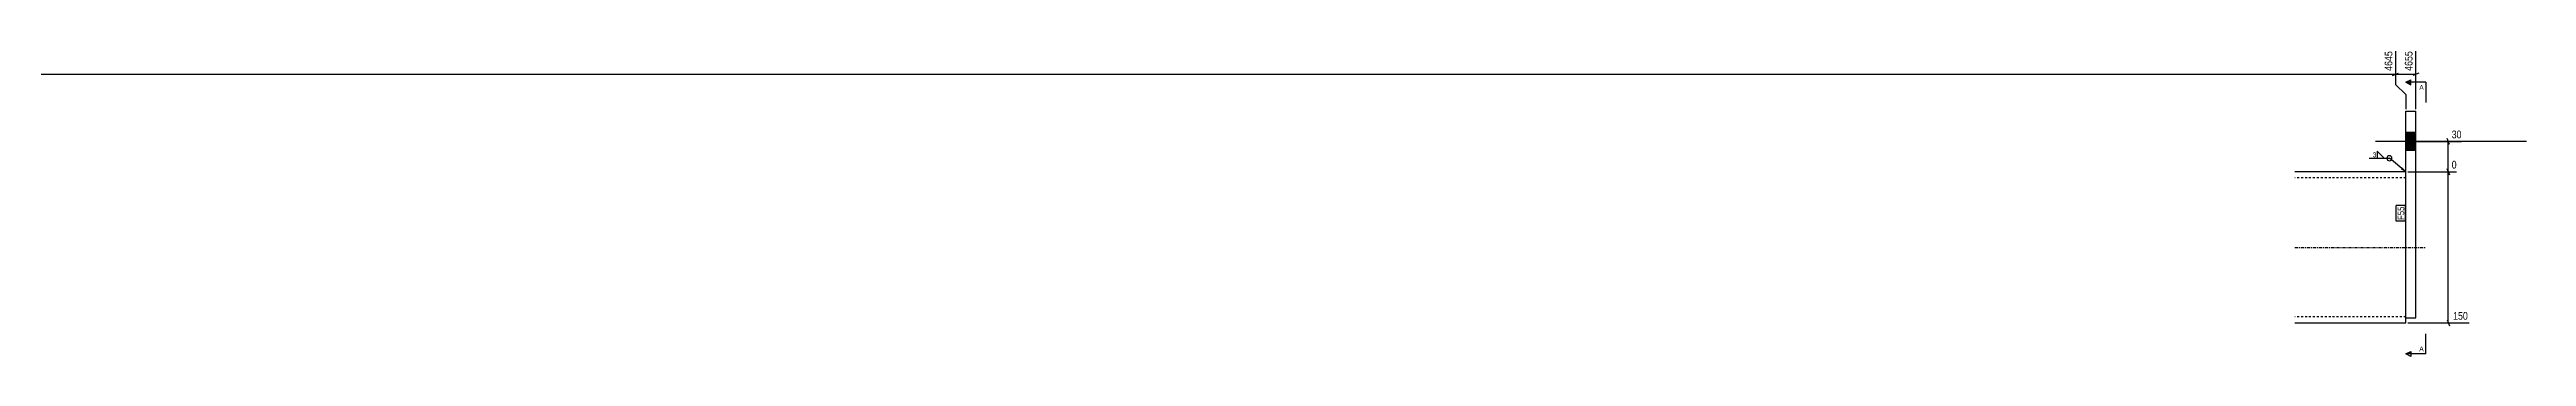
# Model space of a CAD drawing. Header units: millimetres. Extents: x 5 to 30731, y 5 to 1589.
# Drawn here: x 2465 to 4924, y 5 to 309 of the extents above; entities that cross this region are included whole.
import ezdxf

# ---------------------------------------------------------------- set-up
doc = ezdxf.new("R2010")
doc.units = ezdxf.units.MM
doc.linetypes.add('DXK_LINE_DOT2', pattern=[3.9198, 1.9599, -1.9599])
doc.linetypes.add('DXK_LINE_DOT3', pattern=[5.9187, 2.979, -0.9799, 0.9799, -0.9799])
for name, color, linetype in [('MÅLSÆTNING', 7, 'Continuous'), ('STÅL', 7, 'Continuous'), ('TEKST', 7, 'Continuous')]:
    doc.layers.add(name, color=color, linetype=linetype)
doc.styles.add('Arial', font='ARIAL.TTF', dxfattribs={"height": 0.2})
doc.styles.add('Arial Narrow', font='ARIALN.TTF', dxfattribs={"height": 0.2})

msp = doc.modelspace()

# ---------------------------------------------------------------- hatches: boundary and pattern name
at = {"layer": 'STÅL', "linetype": 'Continuous'}
msp.add_hatch(color=96, dxfattribs=at).paths.add_polyline_path([(4804.5, 227), (4804.5, 209), (4814.5, 209), (4814.5, 227)])
msp.add_hatch(color=96, dxfattribs=at).paths.add_polyline_path([(4804.5, 227), (4804.5, 209), (4814.5, 209), (4814.5, 227)])
at = {"layer": 'TEKST', "linetype": 'Continuous'}
msp.add_hatch(color=3, dxfattribs=at).paths.add_polyline_path([(4801.4, 192.1), (4804.5, 188), (4799.8, 190.2)])

# ---------------------------------------------------------------- linework, layer by layer
at = {"layer": 'MÅLSÆTNING', "color": 7, "linetype": 'Continuous'}
for p, q in [((4794.5, 307.6), (4794.5, 274.7)), ((4814.5, 250), (4814.5, 307.6)), ((4791.5, 283.5), (4797.5, 285.9)), ((4794.5, 284.7), (4814.5, 284.7)), ((4794.5, 274.7), (4804.5, 264.7)), ((4817.5, 285.9), (4811.5, 283.5)), ((4804.5, 264.7), (4804.5, 250)), ((4804.5, 264.7), (4804.5, 250)), ((4806.5, 218), (4859.9, 218)), ((4848, 215), (4845.6, 221)), ((4806.5, 188), (4855.1, 188)), ((4848, 185), (4845.6, 191)), ((4846.8, 38), (4846.8, 188)), ((4806.5, 38), (4867.7, 38)), ((4845.6, 41), (4848, 35))]:
    msp.add_line(p, q, dxfattribs=at)
at = {"layer": 'STÅL', "color": 2, "linetype": 'Continuous'}
for p, q in [((4804.5, 185.4), (4804.5, 248)), ((4804.5, 248), (4814.5, 248)), ((4814.5, 43), (4814.5, 248)), ((4804.5, 188), (4694.5, 188)), ((4804.5, 38), (4804.5, 185.4)), ((4694.5, 38), (4804.5, 38)), ((4804.5, 43), (4814.5, 43))]:
    msp.add_line(p, q, dxfattribs=at)
at = {"layer": 'STÅL', "color": 96, "linetype": 'Continuous'}
for p, q in [((4814.5, 227), (4804.5, 227)), ((4814.5, 227), (4804.5, 227)), ((4924.5, 218), (4774.5, 218)), ((4924.5, 218), (4774.5, 218)), ((4814.5, 209), (4804.5, 209)), ((4814.5, 209), (4804.5, 209))]:
    msp.add_line(p, q, dxfattribs=at)
at = {"layer": 'STÅL', "color": 7, "linetype": 'DXK_LINE_DOT2'}
for p, q in [((4804.5, 182), (4694.5, 182)), ((4804.5, 185.4), (4804.5, 188)), ((4804.5, 43), (4804.5, 185.4)), ((4804.5, 44), (4694.5, 44))]:
    msp.add_line(p, q, dxfattribs=at)
at = {"layer": 'STÅL', "color": 7, "linetype": 'DXK_LINE_DOT3'}
msp.add_line((4694.5, 113), (4824.5, 113), dxfattribs=at)
at = {"layer": 'TEKST', "color": 3, "linetype": 'Continuous'}
msp.add_line((4804.5, 188), (4788.3, 201.4), dxfattribs=at)
msp.add_arc((4788.3, 201.4), 2.5, 270, 90, dxfattribs=at)

# ---------------------------------------------------------------- wipeouts: each hides what was drawn before it
at = {"color": 0, "linetype": 'Continuous'}
msp.add_wipeout([(4822.5, 9.8), (4822.5, 14.8), (4818, 14.8), (4818, 9.8)], dxfattribs=at).dxf.layer = 'TEKST'

# ---------------------------------------------------------------- next in the draw order: hatches: boundary and pattern name
at = {"layer": 'TEKST', "linetype": 'Continuous'}
msp.add_hatch(color=30, dxfattribs=at).paths.add_polyline_path([(4809.5, 9.8), (4809.5, 7.3), (4804.5, 7.3)])

# ---------------------------------------------------------------- next in the draw order: linework, layer by layer
at = {"layer": 'TEKST', "color": 7, "linetype": 'Continuous'}
for q in [(4824.5, 27.3), (4804.5, 7.3)]:
    msp.add_line((4824.5, 7.3), q, dxfattribs=at)
at = {"layer": 'TEKST', "color": 30, "linetype": 'Continuous'}
for p, q in [((4804.5, 7.3), (4809.5, 9.8)), ((4809.5, 4.8), (4804.5, 7.3)), ((4809.5, 9.8), (4809.5, 4.8))]:
    msp.add_line(p, q, dxfattribs=at)

# ---------------------------------------------------------------- next in the draw order: texts
at = {"layer": 'TEKST', "color": 3, "linetype": 'Continuous', "style": 'Arial'}
msp.add_text('A', height=4.78, dxfattribs=at).set_placement((4818, 9.8))

# ---------------------------------------------------------------- next in the draw order: wipeouts: each hides what was drawn before it
at = {"color": 0, "linetype": 'Continuous'}
for points in [[(4812.9, 309.2), (4801.7, 309.2), (4801.7, 286.5), (4812.9, 286.5)], [(4856.7, 189.6), (4856.7, 200.8), (4848.6, 200.8), (4848.6, 189.6)], [(4867.9, 39.6), (4867.9, 50.8), (4850, 50.8), (4850, 39.6)]]:
    msp.add_wipeout(points, dxfattribs=at).dxf.layer = 'MÅLSÆTNING'
at = {"color": 0}
for points in [[(4775.2, 202), (4775.2, 207.8), (4771.3, 207.8), (4771.3, 202)], [(4803.1, 153.4), (4796.1, 153.4), (4796.1, 140.2), (4803.1, 140.2)]]:
    msp.add_wipeout(points, dxfattribs=at).dxf.layer = 'TEKST'

# ---------------------------------------------------------------- next in the draw order: linework, layer by layer
at = {"layer": 'MÅLSÆTNING', "color": 7, "linetype": 'Continuous'}
for p, q in [((4794.5, 307.6), (4794.5, 274.7)), ((159.5, 284.7), (4794.5, 284.7)), ((4791.5, 283.5), (4797.5, 285.9)), ((4794.5, 274.7), (4804.5, 264.7)), ((4846.8, 188), (4846.8, 218)), ((4806.5, 188), (4855.1, 188)), ((4845.6, 191), (4848, 185))]:
    msp.add_line(p, q, dxfattribs=at)
at = {"layer": 'TEKST', "color": 3, "linetype": 'Continuous'}
for p, q in [((4768.2, 201.4), (4788.3, 201.4)), ((4783.3, 201.4), (4776.2, 208.5)), ((4776.2, 208.5), (4776.2, 201.4)), ((4776.2, 201.4), (4783.3, 201.4))]:
    msp.add_line(p, q, dxfattribs=at)
msp.add_arc((4788.3, 201.4), 2.5, 90, 270, dxfattribs=at)

# ---------------------------------------------------------------- next in the draw order: texts
at = {"layer": 'MÅLSÆTNING', "color": 3, "linetype": 'Continuous', "style": 'Arial Narrow'}
msp.add_text('4655', height=7.64, rotation=90.0002, dxfattribs=at).set_placement((4811.3, 288.1))
for s, p in [('0', (4850.2, 191.2)), ('150', (4851.6, 41.2))]:
    msp.add_text(s, height=7.64, dxfattribs=at).set_placement(p)
at = {"layer": 'TEKST', "color": 3, "style": 'Arial Narrow'}
msp.add_text('3', height=4.77, dxfattribs=at).set_placement((4771.7, 202.4))

# ---------------------------------------------------------------- next in the draw order: wipeouts: each hides what was drawn before it
at = {"color": 0, "linetype": 'Continuous'}
msp.add_wipeout([(4822.5, 269.3), (4822.5, 274.3), (4818, 274.3), (4818, 269.3)], dxfattribs=at).dxf.layer = 'TEKST'
at = {"color": 0}
msp.add_wipeout([(4803.1, 153.4), (4796.1, 153.4), (4796.1, 140.2), (4803.1, 140.2)], dxfattribs=at).dxf.layer = 'TEKST'

# ---------------------------------------------------------------- next in the draw order: linework, layer by layer
at = {"layer": 'TEKST', "color": 30, "linetype": 'Continuous'}
msp.add_line((4809.5, 274.3), (4809.5, 279.3), dxfattribs=at)
at = {"layer": 'TEKST', "color": 7, "linetype": 'Continuous'}
for p, q in [((4824.5, 276.8), (4824.5, 256.8)), ((4794.9, 139), (4794.9, 154.6)), ((4804.3, 154.6), (4794.9, 154.6)), ((4804.3, 139), (4804.3, 154.6)), ((4804.3, 139), (4794.9, 139))]:
    msp.add_line(p, q, dxfattribs=at)

# ---------------------------------------------------------------- next in the draw order: texts
at = {"layer": 'TEKST', "color": 3, "linetype": 'Continuous', "style": 'Arial'}
msp.add_text('A', height=4.78, dxfattribs=at).set_placement((4818, 269.3))
at = {"layer": 'TEKST', "color": 3, "style": 'Arial Narrow'}
msp.add_text('F55', height=6.68, rotation=90.0002, dxfattribs=at).set_placement((4803.1, 140.2))

# ---------------------------------------------------------------- next in the draw order: wipeouts: each hides what was drawn before it
at = {"color": 0, "linetype": 'Continuous'}
for points in [[(4792.9, 309.2), (4781.7, 309.2), (4781.7, 286.5), (4792.9, 286.5)], [(4861.5, 219.6), (4861.5, 230.8), (4848.6, 230.8), (4848.6, 219.6)]]:
    msp.add_wipeout(points, dxfattribs=at).dxf.layer = 'MÅLSÆTNING'

# ---------------------------------------------------------------- next in the draw order: hatches: boundary and pattern name
at = {"layer": 'TEKST', "linetype": 'Continuous'}
msp.add_hatch(color=30, dxfattribs=at).paths.add_polyline_path([(4809.5, 276.8), (4809.5, 274.3), (4804.5, 276.8)])

# ---------------------------------------------------------------- next in the draw order: linework, layer by layer
at = {"layer": 'TEKST', "color": 30, "linetype": 'Continuous'}
for q in [(4809.5, 279.3), (4809.5, 274.3)]:
    msp.add_line((4804.5, 276.8), q, dxfattribs=at)
at = {"layer": 'TEKST', "color": 7, "linetype": 'Continuous'}
msp.add_line((4824.5, 276.8), (4804.5, 276.8), dxfattribs=at)

# ---------------------------------------------------------------- next in the draw order: texts
at = {"layer": 'MÅLSÆTNING', "color": 3, "linetype": 'Continuous', "style": 'Arial Narrow'}
msp.add_text('4645', height=7.64, rotation=90.0002, dxfattribs=at).set_placement((4791.3, 288.1))
msp.add_text('30', height=7.64, dxfattribs=at).set_placement((4850.2, 221.2))

doc.saveas('drawing.dxf')
